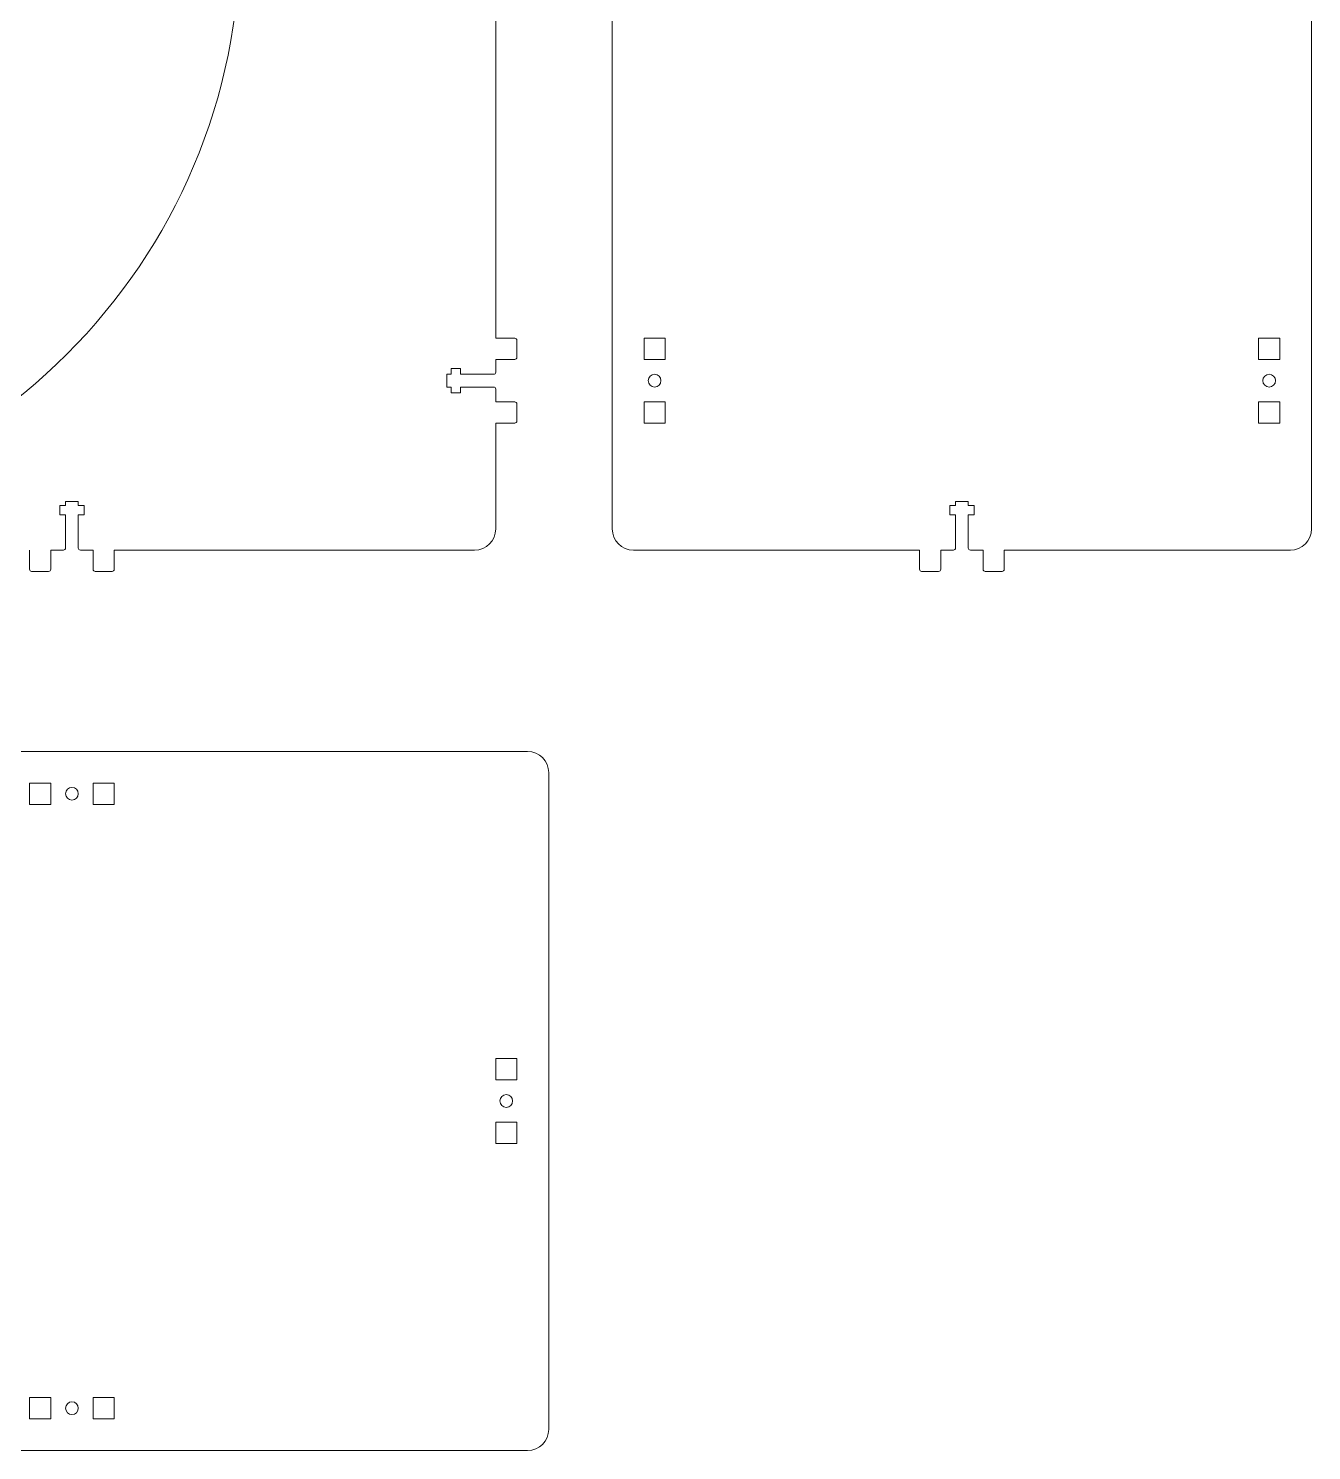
# Model space of a CAD drawing. Header units: millimetres. Extents: x -395 to 392, y -353 to 335.
# Drawn here: x 89.7 to 392.5, y -352.5 to -16.9 of the extents above; entities that cross this region are included whole.
import ezdxf

# ---------------------------------------------------------------- set-up
doc = ezdxf.new("R2010")
doc.units = ezdxf.units.MM
doc.layers.get('0').update_dxf_attribs({"linetype": 'CONTINUOUS', "lineweight": 25, "true_color": 0x000000})
doc.layers.add('1 Body', color=7, linetype='CONTINUOUS', lineweight=0, true_color=0x000000)
doc.layers.add('Drawings, Spool', color=2, linetype='CONTINUOUS', lineweight=0, true_color=0xffff00)

# ---------------------------------------------------------------- blocks, each defined once
blk = doc.blocks.new('tabs-with-bolt-20')
for p, q in [((-2.86, 8.33), (-2.86, 10.5)), ((-2.86, 10.5), (-1.5, 10.5)), ((-1.5, 11.5), (1.5, 11.5)), ((-1.5, 10.5), (-1.5, 11.5)), ((1.5, 11.5), (1.5, 10.5)), ((1.5, 10.5), (2.86, 10.5)), ((2.86, 10.5), (2.86, 8.33)), ((-1.5, 8.33), (-2.86, 8.33)), ((-1.5, 0.5), (-1.5, 8.33)), ((2.86, 8.33), (1.5, 8.33)), ((1.5, 8.33), (1.5, 0.5)), ((-10, -4.5), (-10, 0)), ((-5, 0), (-5, -4.5)), ((-2, 0), (-5, 0)), ((2, 0), (5, 0)), ((5, 0), (5, -4.5)), ((10, -4.5), (10, 0)), ((-5.5, -5), (-9.5, -5)), ((5.5, -5), (9.5, -5))]:
    blk.add_line(p, q)
for centre, start, end in [((-2, 0.5), 270, 0), ((2, 0.5), 180, 270), ((-9.5, -4.5), 180, 270), ((-5.5, -4.5), 270, 0), ((5.5, -4.5), 180, 270), ((9.5, -4.5), 270, 0)]:
    blk.add_arc(centre, 0.5, start, end)
blk = doc.blocks.new('holes-20')
for p, q in [((-5, 2.5), (-10, 2.5)), ((-10, 2.5), (-10, -2.5)), ((-5, 2.5), (-5, -2.5)), ((5, 2.5), (10, 2.5)), ((5, 2.5), (5, -2.5)), ((10, 2.5), (10, -2.5)), ((-5, -2.5), (-10, -2.5)), ((5, -2.5), (10, -2.5))]:
    blk.add_line(p, q)
blk.add_circle((0, 0), 1.5)

msp = doc.modelspace()

# ---------------------------------------------------------------- linework, layer by layer
at = {"layer": '1 Body'}
for p, q in [((227.5, -135), (227.5, 145)), ((392.5, 145), (392.5, -135)), ((200, -10), (200, -90)), ((200, -110), (200, -135)), ((110, -140), (195, -140)), ((300, -140), (232.5, -140)), ((320, -140), (387.5, -140)), ((-207.5, -187.5), (207.5, -187.5)), ((212.5, -347.5), (212.5, -192.5)), ((-207.5, -352.5), (207.5, -352.5))]:
    msp.add_line(p, q, dxfattribs=at)
for centre, start, end in [((195, -135), 270, 0), ((232.5, -135), 180, 270), ((387.5, -135), 270, 0), ((207.5, -192.5), 360, 90), ((207.5, -347.5), 270, 360)]:
    msp.add_arc(centre, 5, start, end, dxfattribs=at)
at = {"layer": 'Drawings, Spool'}
msp.add_circle((0, 5), 139.7, dxfattribs=at)

# ---------------------------------------------------------------- block references
at = {"layer": '1 Body', "yscale": -1}
for name, p, rotation in [('tabs-with-bolt-20', (200, -100), 270), ('holes-20', (237.5, -100), 270.0000000000001), ('holes-20', (382.5, -100), 270.0000000000001)]:
    msp.add_blockref(name, p, dxfattribs=dict(at, rotation=rotation))
at = {"layer": '1 Body'}
for name, p, rotation in [('tabs-with-bolt-20', (100, -140), 360), ('holes-20', (100, -197.5), 180), ('holes-20', (202.5, -270), 270), ('holes-20', (100, -342.5), 180)]:
    msp.add_blockref(name, p, dxfattribs=dict(at, rotation=rotation))
msp.add_blockref('tabs-with-bolt-20', (310, -140), dxfattribs=at)

doc.saveas('drawing.dxf')
